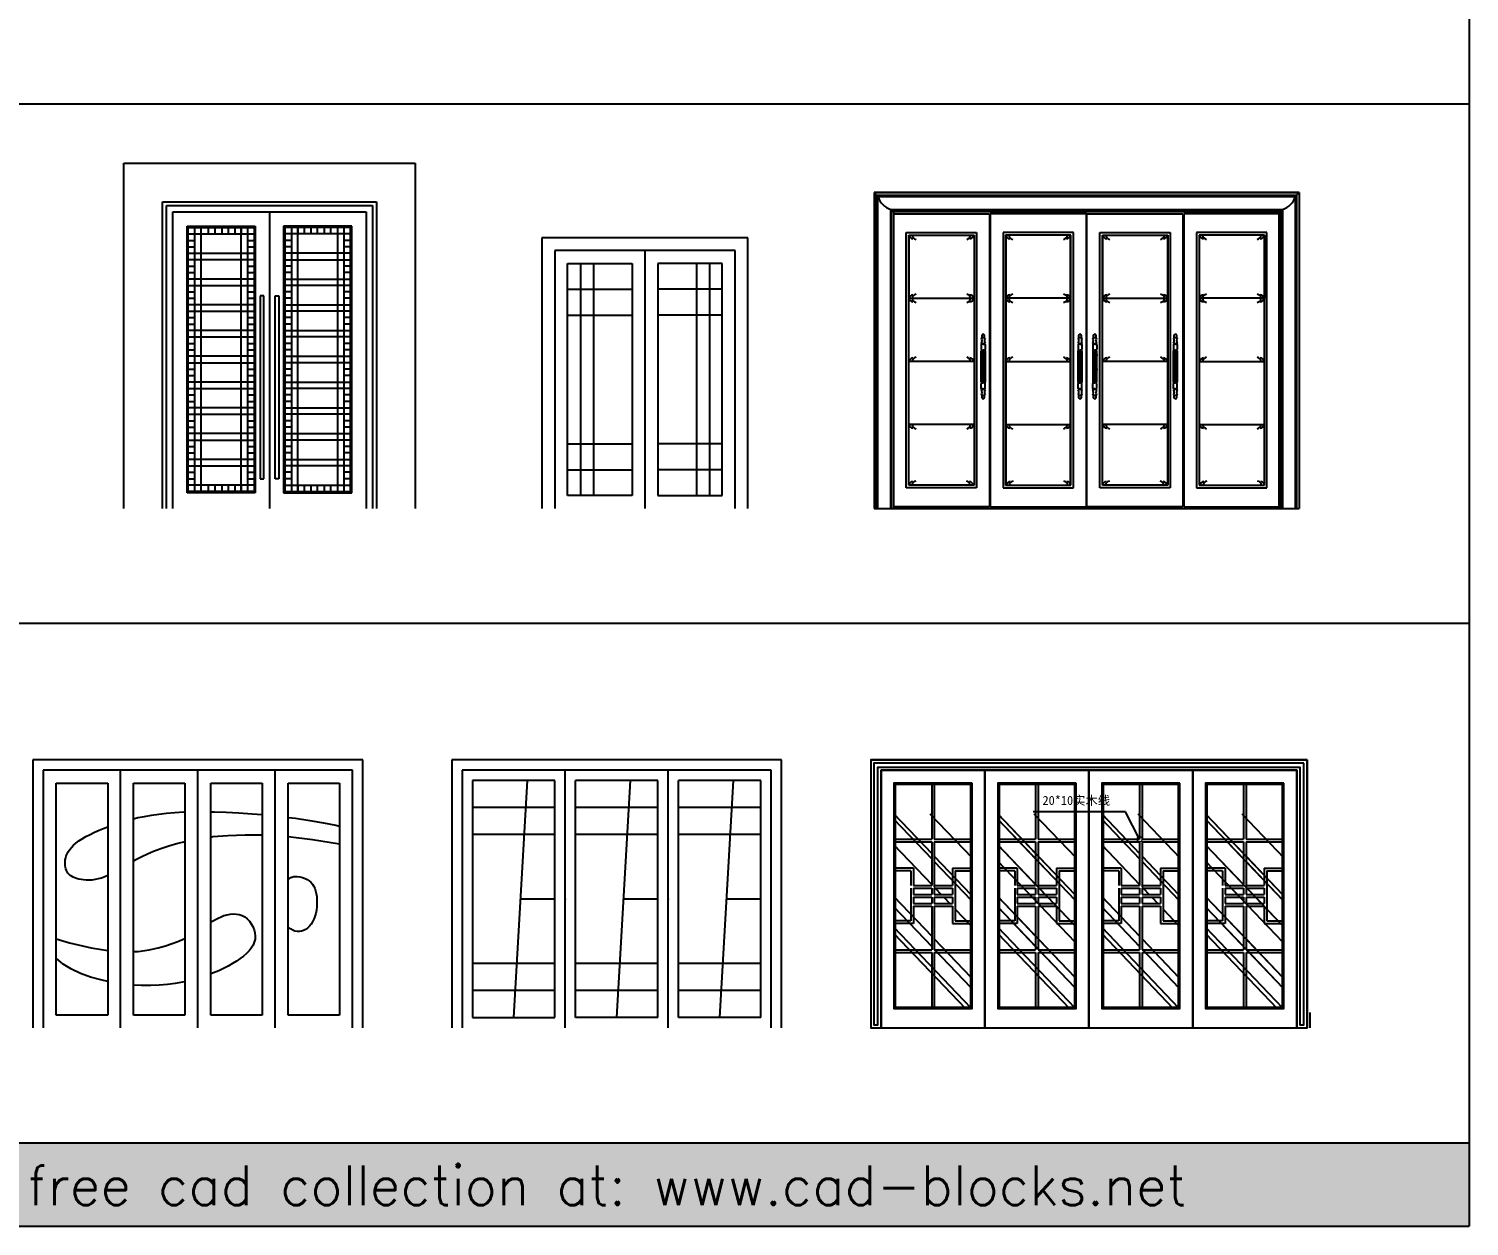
# Model space of a CAD drawing. Header units: millimetres. Extents: x 981 to 33574, y 16402 to 34985.
# Drawn here: x 22392 to 33574, y 16402 to 25693 of the extents above; entities that cross this region are included whole.
import ezdxf

# ---------------------------------------------------------------- set-up
doc = ezdxf.new("R2010")
doc.units = ezdxf.units.MM
doc.layers.add('www.cad-blocks.net', color=7, linetype='Continuous')
doc.styles.add('DIM', font='txt')
doc.styles.get("Standard").update_dxf_attribs({"font": 'arial.ttf'})
doc.dimstyles.new('STANDARD$7', dxfattribs={"dimtxt": 60, "dimasz": 60, "dimexe": 1.25, "dimexo": 0.625, "dimgap": 10, "dimtad": 1, "dimdec": 0, "dimdsep": 46, "dimtxsty": 'DIM', "dimblk1": 'DOTSMALL', "dimblk2": 'DOTSMALL', "dimsah": 1, "dimcen": 2.5, "dimclrd": 6, "dimclre": 6, "dimclrt": 6, "dimadec": 0, "dimazin": 0, "dimtfac": 1, "dimtdec": 0, "dimtmove": 2, "dimatfit": 3, "dimldrblk": 'DOTSMALL', "dimfxl": 0, "dimtzin": 0, "dimarcsym": 0})

# ---------------------------------------------------------------- blocks, each defined once
blk = doc.blocks.new('A$C40637A6E')
for p, q in [((0, 2080), (0, 0)), ((2560, 2080), (0, 2080)), ((2560, 0), (2560, 2080)), ((80, 2000), (80, 0)), ((2480, 2000), (80, 2000)), ((680, 0), (680, 2000)), ((1280, 0), (1280, 2000)), ((1880, 0), (1880, 2000)), ((2480, 0), (2480, 2000)), ((180, 100), (180, 1900)), ((180, 1900), (580, 1900)), ((580, 1900), (580, 100)), ((780, 100), (780, 1900)), ((780, 1900), (1180, 1900)), ((1180, 1900), (1180, 100)), ((1380, 100), (1380, 1900)), ((1380, 1900), (1780, 1900)), ((1780, 1900), (1780, 100)), ((1980, 100), (1980, 1900)), ((1980, 1900), (2380, 1900)), ((2380, 1900), (2380, 100)), ((1380, 1678), (1410, 1678)), ((1410, 1678), (1501, 1675)), ((780, 1623), (815, 1632)), ((815, 1632), (866, 1642)), ((866, 1642), (919, 1652)), ((919, 1652), (976, 1660)), ((976, 1660), (1037, 1667)), ((1037, 1667), (1102, 1672)), ((1102, 1672), (1171, 1676)), ((1171, 1676), (1180, 1676)), ((1501, 1675), (1598, 1670)), ((1598, 1670), (1702, 1662)), ((1702, 1662), (1780, 1656)), ((1980, 1634), (2039, 1627)), ((2039, 1627), (2150, 1611)), ((2150, 1611), (2255, 1593)), ((2255, 1593), (2351, 1574)), ((2351, 1574), (2380, 1567)), ((355, 1451), (381, 1468)), ((381, 1468), (411, 1485)), ((411, 1485), (443, 1502)), ((443, 1502), (477, 1519)), ((477, 1519), (514, 1535)), ((514, 1535), (553, 1550)), ((553, 1550), (580, 1561)), ((1397, 1482), (1380, 1479)), ((1514, 1492), (1397, 1482)), ((1648, 1497), (1514, 1492)), ((1780, 1495), (1648, 1497)), ((2171, 1460), (1980, 1482)), ((2380, 1427), (2171, 1460)), ((259, 1335), (266, 1351)), ((266, 1351), (274, 1367)), ((274, 1367), (285, 1384)), ((285, 1384), (298, 1401)), ((298, 1401), (314, 1418)), ((314, 1418), (333, 1435)), ((333, 1435), (355, 1451)), ((888, 1349), (844, 1327)), ((937, 1370), (888, 1349)), ((992, 1391), (937, 1370)), ((1055, 1411), (992, 1391)), ((1125, 1431), (1055, 1411)), ((1180, 1444), (1125, 1431)), ((249, 1288), (251, 1304)), ((249, 1274), (249, 1288)), ((250, 1260), (249, 1274)), ((252, 1246), (250, 1260)), ((251, 1304), (254, 1319)), ((255, 1234), (252, 1246)), ((254, 1319), (259, 1335)), ((260, 1222), (255, 1234)), ((804, 1306), (780, 1293)), ((844, 1327), (804, 1306)), ((266, 1211), (260, 1222)), ((272, 1201), (266, 1211)), ((280, 1192), (272, 1201)), ((289, 1184), (280, 1192)), ((300, 1177), (289, 1184)), ((311, 1170), (300, 1177)), ((325, 1164), (311, 1170)), ((339, 1160), (325, 1164)), ((355, 1155), (339, 1160)), ((373, 1152), (355, 1155)), ((392, 1149), (373, 1152)), ((413, 1147), (392, 1149)), ((435, 1147), (413, 1147)), ((458, 1148), (435, 1147)), ((482, 1151), (458, 1148)), ((506, 1156), (482, 1151)), ((531, 1163), (506, 1156)), ((557, 1172), (531, 1163)), ((580, 1182), (557, 1172)), ((1980, 1153), (2003, 1168)), ((1980, 1153), (1980, 1153)), ((2003, 1168), (2026, 1175)), ((2026, 1175), (2050, 1176)), ((2050, 1176), (2072, 1173)), ((2072, 1173), (2093, 1167)), ((2093, 1167), (2112, 1160)), ((2112, 1160), (2129, 1152)), ((2129, 1152), (2144, 1142)), ((2144, 1142), (2158, 1130)), ((2158, 1130), (2169, 1117)), ((2169, 1117), (2179, 1102)), ((2179, 1102), (2187, 1084)), ((2187, 1084), (2194, 1065)), ((2194, 1065), (2199, 1043)), ((2199, 1043), (2203, 1019)), ((2203, 1019), (2205, 993)), ((2201, 915), (2196, 889)), ((2204, 941), (2201, 915)), ((2205, 967), (2204, 941)), ((2205, 993), (2205, 967)), ((1380, 819), (1395, 828)), ((1395, 828), (1416, 841)), ((1416, 841), (1438, 853)), ((1438, 853), (1460, 863)), ((1460, 863), (1483, 872)), ((1483, 872), (1507, 879)), ((1507, 879), (1531, 883)), ((1531, 883), (1555, 885)), ((1555, 885), (1579, 884)), ((1579, 884), (1601, 880)), ((1601, 880), (1623, 873)), ((1623, 873), (1644, 862)), ((1644, 862), (1663, 847)), ((1663, 847), (1680, 829)), ((1680, 829), (1695, 809)), ((1695, 809), (1708, 786)), ((1708, 786), (1717, 762)), ((1984, 780), (1980, 784)), ((2146, 789), (2132, 775)), ((2159, 805), (2146, 789)), ((2171, 823), (2159, 805)), ((2181, 843), (2171, 823)), ((2189, 865), (2181, 843)), ((2196, 889), (2189, 865)), ((180, 692), (284, 660)), ((1125, 671), (1162, 686)), ((1162, 686), (1180, 694)), ((1717, 762), (1723, 738)), ((1724, 688), (1718, 665)), ((1723, 738), (1726, 713)), ((1726, 713), (1724, 688)), ((2000, 768), (1984, 780)), ((2017, 759), (2000, 768)), ((2034, 752), (2017, 759)), ((2051, 749), (2034, 752)), ((2068, 749), (2051, 749)), ((2085, 751), (2068, 749)), ((2101, 756), (2085, 751)), ((2117, 765), (2101, 756)), ((2132, 775), (2117, 765)), ((284, 660), (452, 621)), ((452, 621), (580, 601)), ((780, 593), (817, 594)), ((817, 594), (901, 605)), ((901, 605), (971, 621)), ((971, 621), (1030, 638)), ((1030, 638), (1081, 655)), ((1081, 655), (1125, 671)), ((1658, 578), (1634, 558)), ((1678, 598), (1658, 578)), ((1695, 620), (1678, 598)), ((1709, 642), (1695, 620)), ((1718, 665), (1709, 642)), ((235, 496), (181, 542)), ((299, 457), (235, 496)), ((370, 423), (299, 457)), ((1480, 462), (1442, 444)), ((1516, 480), (1480, 462)), ((1549, 499), (1516, 480)), ((1580, 518), (1549, 499)), ((1608, 538), (1580, 518)), ((1634, 558), (1608, 538)), ((447, 395), (370, 423)), ((527, 373), (447, 395)), ((580, 361), (527, 373)), ((1045, 337), (981, 331)), ((1105, 345), (1045, 337)), ((1162, 355), (1105, 345)), ((1180, 359), (1162, 355)), ((1402, 427), (1380, 419)), ((1442, 444), (1402, 427)), ((843, 330), (780, 333)), ((914, 329), (843, 330)), ((981, 331), (914, 329)), ((580, 100), (180, 100)), ((1180, 100), (780, 100)), ((1780, 100), (1380, 100)), ((2380, 100), (1980, 100))]:
    blk.add_line(p, q)
blk = doc.blocks.new('A$C2AE11E3D')
for p, q in [((0, 2100), (0, 0)), ((1600, 2100), (0, 2100)), ((1600, 0), (1600, 2100)), ((1500, 2000), (100, 2000)), ((100, 2000), (100, 0)), ((800, 2000), (800, 0)), ((1500, 0), (1500, 2000)), ((200, 1900), (700, 1900)), ((200, 100), (200, 1900)), ((300, 1900), (300, 100)), ((400, 1900), (400, 100)), ((700, 1900), (700, 100)), ((900, 1900), (900, 100)), ((1400, 1900), (900, 1900)), ((1200, 1900), (1200, 100)), ((1300, 1900), (1300, 100)), ((1400, 100), (1400, 1900)), ((200, 1700), (700, 1700)), ((1400, 1700), (900, 1700)), ((200, 1500), (700, 1500)), ((1400, 1500), (900, 1500)), ((200, 500), (700, 500)), ((1400, 500), (900, 500)), ((200, 300), (700, 300)), ((1400, 300), (900, 300)), ((700, 100), (200, 100)), ((900, 100), (1400, 100))]:
    blk.add_line(p, q)
blk = doc.blocks.new('A$C59675A26')
for p, q in [((2560, 2080), (0, 2080)), ((0, 2080), (0, 0)), ((2560, 0), (2560, 2080)), ((2480, 2000), (80, 2000)), ((80, 2000), (80, 0)), ((800, 1920), (160, 1920)), ((160, 1920), (160, 80)), ((480, 80), (587, 1920)), ((800, 80), (800, 1920)), ((880, 0), (880, 2000)), ((960, 80), (960, 1920)), ((1600, 1920), (960, 1920)), ((1280, 80), (1387, 1920)), ((1600, 80), (1600, 1920)), ((1680, 0), (1680, 2000)), ((1760, 80), (1760, 1920)), ((2400, 1920), (1760, 1920)), ((2080, 80), (2187, 1920)), ((2400, 80), (2400, 1920)), ((2480, 0), (2480, 2000)), ((800, 1710), (160, 1710)), ((1600, 1710), (960, 1710)), ((2400, 1710), (1760, 1710)), ((800, 1500), (160, 1500)), ((1600, 1500), (960, 1500)), ((2400, 1500), (1760, 1500)), ((800, 1000), (533, 1000)), ((1600, 1000), (1333, 1000)), ((2400, 1000), (2133, 1000)), ((800, 500), (160, 500)), ((1600, 500), (960, 500)), ((2400, 500), (1760, 500)), ((800, 290), (160, 290)), ((1600, 290), (960, 290)), ((2400, 290), (1760, 290)), ((160, 80), (800, 80)), ((1600, 80), (960, 80)), ((2400, 80), (1760, 80))]:
    blk.add_line(p, q)
for p in [(880, 1000), (1680, 1000)]:
    blk.add_point(p)
blk = doc.blocks.new('_DOTSMALL')
at = {"color": 0, "linetype": 'ByBlock', "const_width": 0.5}
blk.add_lwpolyline([(-0.0625, 0, 1), (0.0625, 0, 1)], format="xyb", close=True, dxfattribs=at)
blk = doc.blocks.new('A$C6305683F')
for p, q in [((0, 0), (0, 2680)), ((0, 2680), (2260, 2680)), ((2260, 2680), (2260, 0)), ((300, 0), (300, 2380)), ((300, 2380), (1960, 2380)), ((330, 0), (330, 2350)), ((330, 2350), (1930, 2350)), ((1930, 2350), (1930, 0)), ((1960, 2380), (1960, 0)), ((380, 0), (380, 2300)), ((380, 2300), (1880, 2300)), ((1130, 2300), (1130, 0)), ((1880, 2300), (1880, 0)), ((490, 120), (490, 2190)), ((490, 2190), (1020, 2190)), ((500, 130), (500, 2180)), ((500, 2180), (1010, 2180)), ((500, 2130), (1010, 2130)), ((550, 130), (550, 2180)), ((600, 130), (600, 2180)), ((655, 2180), (655, 2130)), ((705, 2180), (705, 2130)), ((760, 2180), (760, 2130)), ((810, 2180), (810, 2130)), ((860, 2180), (860, 2130)), ((910, 130), (910, 2180)), ((910, 2180), (910, 2130)), ((960, 2180), (960, 130)), ((1010, 2180), (1010, 130)), ((1020, 2190), (1020, 120)), ((1770, 2190), (1240, 2190)), ((1240, 2190), (1240, 120)), ((1760, 2180), (1250, 2180)), ((1250, 2180), (1250, 130)), ((1760, 2130), (1250, 2130)), ((1300, 2180), (1300, 130)), ((1350, 130), (1350, 2180)), ((1350, 2180), (1350, 2130)), ((1400, 2180), (1400, 2130)), ((1450, 2180), (1450, 2130)), ((1500, 2180), (1500, 2130)), ((1555, 2180), (1555, 2130)), ((1605, 2180), (1605, 2130)), ((1660, 130), (1660, 2180)), ((1710, 130), (1710, 2180)), ((1760, 130), (1760, 2180)), ((1770, 120), (1770, 2190)), ((500, 2080), (550, 2080)), ((500, 2030), (550, 2030)), ((960, 2080), (1010, 2080)), ((960, 2030), (1010, 2030)), ((1300, 2080), (1250, 2080)), ((1300, 2030), (1250, 2030)), ((1760, 2080), (1710, 2080)), ((1760, 2030), (1710, 2030)), ((500, 1980), (1010, 1980)), ((1010, 1930), (500, 1930)), ((1760, 1980), (1250, 1980)), ((1250, 1930), (1760, 1930)), ((500, 1880), (550, 1880)), ((500, 1830), (550, 1830)), ((960, 1880), (1010, 1880)), ((960, 1830), (1010, 1830)), ((1300, 1880), (1250, 1880)), ((1300, 1830), (1250, 1830)), ((1760, 1880), (1710, 1880)), ((1760, 1830), (1710, 1830)), ((1010, 1780), (500, 1780)), ((500, 1730), (1010, 1730)), ((500, 1680), (550, 1680)), ((960, 1680), (1010, 1680)), ((1250, 1780), (1760, 1780)), ((1760, 1730), (1250, 1730)), ((1300, 1680), (1250, 1680)), ((1760, 1680), (1710, 1680)), ((500, 1630), (550, 1630)), ((1010, 1580), (500, 1580)), ((960, 1630), (1010, 1630)), ((1086, 1650), (1058, 1650)), ((1058, 1650), (1058, 230)), ((1086, 230), (1086, 1650)), ((1174, 1650), (1202, 1650)), ((1174, 230), (1174, 1650)), ((1202, 1650), (1202, 230)), ((1300, 1630), (1250, 1630)), ((1250, 1580), (1760, 1580)), ((1760, 1630), (1710, 1630)), ((500, 1530), (1010, 1530)), ((500, 1480), (550, 1480)), ((960, 1480), (1010, 1480)), ((1760, 1530), (1250, 1530)), ((1300, 1480), (1250, 1480)), ((1760, 1480), (1710, 1480)), ((500, 1430), (550, 1430)), ((1010, 1380), (500, 1380)), ((960, 1430), (1010, 1430)), ((1300, 1430), (1250, 1430)), ((1250, 1380), (1760, 1380)), ((1760, 1430), (1710, 1430)), ((500, 1330), (1010, 1330)), ((500, 1280), (550, 1280)), ((960, 1280), (1010, 1280)), ((1760, 1330), (1250, 1330)), ((1300, 1280), (1250, 1280)), ((1760, 1280), (1710, 1280)), ((500, 1230), (550, 1230)), ((1010, 1180), (500, 1180)), ((500, 1130), (1010, 1130)), ((960, 1230), (1010, 1230)), ((1300, 1230), (1250, 1230)), ((1250, 1180), (1760, 1180)), ((1760, 1130), (1250, 1130)), ((1760, 1230), (1710, 1230)), ((500, 1080), (550, 1080)), ((500, 1030), (550, 1030)), ((960, 1080), (1010, 1080)), ((960, 1030), (1010, 1030)), ((1300, 1080), (1250, 1080)), ((1300, 1030), (1250, 1030)), ((1760, 1080), (1710, 1080)), ((1760, 1030), (1710, 1030)), ((1010, 980), (500, 980)), ((500, 930), (1010, 930)), ((1250, 980), (1760, 980)), ((1760, 930), (1250, 930)), ((500, 880), (550, 880)), ((500, 830), (550, 830)), ((960, 880), (1010, 880)), ((960, 830), (1010, 830)), ((1300, 880), (1250, 880)), ((1300, 830), (1250, 830)), ((1760, 880), (1710, 880)), ((1760, 830), (1710, 830)), ((1010, 780), (500, 780)), ((500, 730), (1010, 730)), ((500, 680), (550, 680)), ((960, 680), (1010, 680)), ((1250, 780), (1760, 780)), ((1760, 730), (1250, 730)), ((1300, 680), (1250, 680)), ((1760, 680), (1710, 680)), ((500, 630), (550, 630)), ((1010, 580), (500, 580)), ((960, 630), (1010, 630)), ((1300, 630), (1250, 630)), ((1250, 580), (1760, 580)), ((1760, 630), (1710, 630)), ((500, 530), (1010, 530)), ((500, 480), (550, 480)), ((960, 480), (1010, 480)), ((1760, 530), (1250, 530)), ((1300, 480), (1250, 480)), ((1760, 480), (1710, 480)), ((500, 430), (550, 430)), ((1010, 380), (500, 380)), ((960, 430), (1010, 430)), ((1300, 430), (1250, 430)), ((1250, 380), (1760, 380)), ((1760, 430), (1710, 430)), ((500, 330), (1010, 330)), ((500, 280), (550, 280)), ((500, 230), (550, 230)), ((960, 280), (1010, 280)), ((960, 230), (1010, 230)), ((1058, 230), (1086, 230)), ((1202, 230), (1174, 230)), ((1760, 330), (1250, 330)), ((1300, 280), (1250, 280)), ((1300, 230), (1250, 230)), ((1760, 280), (1710, 280)), ((1760, 230), (1710, 230)), ((1020, 120), (490, 120)), ((1010, 180), (500, 180)), ((1010, 130), (500, 130)), ((655, 180), (655, 130)), ((705, 180), (705, 130)), ((760, 180), (760, 130)), ((810, 180), (810, 130)), ((860, 180), (860, 130)), ((910, 180), (910, 130)), ((1240, 120), (1770, 120)), ((1250, 180), (1760, 180)), ((1250, 130), (1760, 130)), ((1350, 180), (1350, 130)), ((1400, 180), (1400, 130)), ((1450, 180), (1450, 130)), ((1500, 180), (1500, 130)), ((1555, 180), (1555, 130)), ((1605, 180), (1605, 130))]:
    blk.add_line(p, q)
blk = doc.blocks.new('A$C4D310B5C')
for p, q in [((0, 2450), (3300, 2450)), ((3300, 2450), (0, 2450)), ((0, 2450), (0, 0)), ((30, 2420), (0, 2450)), ((20, 0), (20, 2430)), ((20, 2430), (3280, 2430)), ((30, 0), (30, 2420)), ((30, 2420), (3270, 2420)), ((3270, 2420), (3300, 2450)), ((3270, 2420), (3270, 0)), ((3280, 2430), (3280, 0)), ((3300, 2450), (3300, 0)), ((130, 0), (130, 2320)), ((130, 2320), (3170, 2320)), ((150, 2300), (130, 2320)), ((135, 0), (135, 2315)), ((135, 2315), (3165, 2315)), ((3150, 2300), (150, 2300)), ((150, 2300), (150, 0)), ((154, 2287), (896, 2287)), ((154, 12), (154, 2287)), ((896, 2287), (896, 12)), ((1648, 2287), (902, 2287)), ((902, 2287), (902, 12)), ((1648, 12), (1648, 2287)), ((1652, 2287), (2398, 2287)), ((1652, 12), (1652, 2287)), ((2398, 2287), (2398, 12)), ((3146, 2287), (2404, 2287)), ((2404, 2287), (2404, 12)), ((3146, 12), (3146, 2287)), ((3150, 2300), (3170, 2320)), ((3150, 2300), (3150, 0)), ((3165, 2315), (3165, 0)), ((3170, 2320), (3170, 0)), ((250, 2140), (796, 2140)), ((250, 160), (250, 2140)), ((796, 2140), (796, 160)), ((1548, 2140), (1002, 2140)), ((1002, 2140), (1002, 160)), ((1548, 160), (1548, 2140)), ((1752, 2140), (2298, 2140)), ((1752, 160), (1752, 2140)), ((2298, 2140), (2298, 160)), ((3050, 2140), (2504, 2140)), ((2504, 2140), (2504, 160)), ((3050, 160), (3050, 2140)), ((270, 2120), (776, 2120)), ((270, 180), (270, 2120)), ((270, 2120), (775, 2120)), ((270, 2120), (270, 1630)), ((776, 2120), (776, 180)), ((1526, 2120), (1020, 2120)), ((1020, 2120), (1020, 180)), ((1526, 2120), (1021, 2120)), ((1528, 2120), (1022, 2120)), ((1022, 2120), (1022, 180)), ((1526, 180), (1526, 2120)), ((1526, 2120), (1526, 1630)), ((1528, 180), (1528, 2120)), ((1772, 2120), (2278, 2120)), ((1772, 180), (1772, 2120)), ((1774, 2120), (2280, 2120)), ((1774, 180), (1774, 2120)), ((1774, 2120), (2279, 2120)), ((1774, 2120), (1774, 1630)), ((2278, 2120), (2278, 180)), ((2280, 2120), (2280, 180)), ((3030, 2120), (2524, 2120)), ((2524, 2120), (2524, 180)), ((3030, 2120), (2525, 2120)), ((3030, 180), (3030, 2120)), ((3030, 2120), (3030, 1630)), ((270, 1630), (775, 1630)), ((1526, 1630), (1021, 1630)), ((1774, 1630), (2279, 1630)), ((3030, 1630), (2525, 1630)), ((832, 1271), (832, 1251)), ((832, 1251), (832, 1232)), ((847, 1274), (835, 1274)), ((837, 1279), (837, 1274)), ((847, 1274), (859, 1274)), ((858, 1279), (858, 1274)), ((862, 1271), (862, 1251)), ((862, 1251), (862, 1232)), ((1584, 1271), (1584, 1251)), ((1584, 1251), (1584, 1232)), ((1599, 1274), (1587, 1274)), ((1589, 1279), (1589, 1274)), ((1599, 1274), (1611, 1274)), ((1610, 1279), (1610, 1274)), ((1614, 1271), (1614, 1251)), ((1614, 1251), (1614, 1232)), ((1698, 1271), (1698, 1251)), ((1698, 1251), (1698, 1232)), ((1713, 1274), (1701, 1274)), ((1702, 1279), (1702, 1274)), ((1713, 1274), (1725, 1274)), ((1723, 1279), (1723, 1274)), ((1728, 1271), (1728, 1251)), ((1728, 1251), (1728, 1232)), ((2324, 1271), (2324, 1251)), ((2324, 1251), (2324, 1232)), ((2339, 1274), (2327, 1274)), ((2329, 1279), (2329, 1274)), ((2339, 1274), (2351, 1274)), ((2350, 1279), (2350, 1274)), ((2354, 1271), (2354, 1251)), ((2354, 1251), (2354, 1232)), ((776, 1140), (270, 1140)), ((832, 1101), (832, 1223)), ((832, 1193), (857, 976)), ((835, 1228), (847, 1228)), ((835, 1226), (859, 1226)), ((841, 1226), (862, 1039)), ((859, 1228), (847, 1228)), ((854, 1226), (862, 1150)), ((862, 1223), (862, 1101)), ((1020, 1140), (1526, 1140)), ((1584, 1101), (1584, 1223)), ((1584, 1193), (1609, 976)), ((1587, 1228), (1599, 1228)), ((1587, 1226), (1611, 1226)), ((1593, 1226), (1614, 1039)), ((1611, 1228), (1599, 1228)), ((1606, 1226), (1614, 1150)), ((1614, 1223), (1614, 1101)), ((1706, 1226), (1698, 1150)), ((1719, 1226), (1698, 1039)), ((1698, 1223), (1698, 1101)), ((1701, 1228), (1713, 1228)), ((1725, 1226), (1701, 1226)), ((1728, 1193), (1703, 976)), ((1725, 1228), (1713, 1228)), ((1728, 1101), (1728, 1223)), ((2280, 1140), (1774, 1140)), ((2324, 1101), (2324, 1223)), ((2324, 1193), (2349, 976)), ((2327, 1228), (2339, 1228)), ((2327, 1226), (2351, 1226)), ((2333, 1226), (2354, 1039)), ((2351, 1228), (2339, 1228)), ((2346, 1226), (2354, 1150)), ((2354, 1223), (2354, 1101)), ((2524, 1140), (3030, 1140)), ((832, 979), (832, 1101)), ((832, 1082), (844, 976)), ((862, 1101), (862, 979)), ((1584, 979), (1584, 1101)), ((1584, 1082), (1596, 976)), ((1614, 1101), (1614, 979)), ((1698, 1101), (1698, 979)), ((1728, 1082), (1716, 976)), ((1728, 979), (1728, 1101)), ((2324, 979), (2324, 1101)), ((2324, 1082), (2336, 976)), ((2354, 1101), (2354, 979)), ((832, 951), (832, 970)), ((832, 931), (832, 951)), ((859, 976), (835, 976)), ((835, 974), (847, 974)), ((847, 928), (835, 928)), ((837, 923), (837, 928)), ((859, 974), (847, 974)), ((847, 928), (859, 928)), ((858, 923), (858, 928)), ((862, 951), (862, 970)), ((862, 931), (862, 951)), ((1584, 951), (1584, 970)), ((1584, 931), (1584, 951)), ((1611, 976), (1587, 976)), ((1587, 974), (1599, 974)), ((1599, 928), (1587, 928)), ((1589, 923), (1589, 928)), ((1611, 974), (1599, 974)), ((1599, 928), (1611, 928)), ((1610, 923), (1610, 928)), ((1614, 951), (1614, 970)), ((1614, 931), (1614, 951)), ((1698, 951), (1698, 970)), ((1698, 931), (1698, 951)), ((1701, 976), (1725, 976)), ((1701, 974), (1713, 974)), ((1713, 928), (1701, 928)), ((1702, 923), (1702, 928)), ((1725, 974), (1713, 974)), ((1713, 928), (1725, 928)), ((1723, 923), (1723, 928)), ((1728, 951), (1728, 970)), ((1728, 931), (1728, 951)), ((2324, 951), (2324, 970)), ((2324, 931), (2324, 951)), ((2351, 976), (2327, 976)), ((2327, 974), (2339, 974)), ((2339, 928), (2327, 928)), ((2329, 923), (2329, 928)), ((2351, 974), (2339, 974)), ((2339, 928), (2351, 928)), ((2350, 923), (2350, 928)), ((2354, 951), (2354, 970)), ((2354, 931), (2354, 951)), ((776, 650), (270, 650)), ((1020, 650), (1526, 650)), ((2280, 650), (1774, 650)), ((2524, 650), (3030, 650)), ((796, 160), (250, 160)), ((776, 180), (270, 180)), ((1002, 160), (1548, 160)), ((1020, 180), (1526, 180)), ((1022, 180), (1528, 180)), ((2298, 160), (1752, 160)), ((2278, 180), (1772, 180)), ((2280, 180), (1774, 180)), ((2504, 160), (3050, 160)), ((2524, 180), (3030, 180)), ((0, 0), (3300, 0)), ((896, 12), (154, 12)), ((902, 12), (1648, 12)), ((2398, 12), (1652, 12)), ((2404, 12), (3146, 12))]:
    blk.add_line(p, q)
for centre, radius, start, end in [((173, 2463), 150, 196.805, 253.195), ((3127, 2463), 150, 286.805, 343.195), ((304, 2124), 31.6, 186.6274, 265.6153), ((334, 2127), 40.2, 189.5812, 258.2658), ((711, 2127), 40.2, 281.7342, 350.4188), ((741, 2124), 31.6, 274.3847, 353.3726), ((1055, 2124), 31.6, 186.6274, 265.6153), ((1085, 2127), 40.2, 189.5812, 258.2658), ((1462, 2127), 40.2, 281.7342, 350.4188), ((1492, 2124), 31.6, 274.3847, 353.3726), ((1808, 2124), 31.6, 186.6274, 265.6153), ((1838, 2127), 40.2, 189.5812, 258.2658), ((2215, 2127), 40.2, 281.7342, 350.4188), ((2245, 2124), 31.6, 274.3847, 353.3726), ((2559, 2124), 31.6, 186.6274, 265.6153), ((2589, 2127), 40.2, 189.5812, 258.2658), ((2966, 2127), 40.2, 281.7342, 350.4188), ((2996, 2124), 31.6, 274.3847, 353.3726), ((304, 1626), 31.6, 94.3847, 173.3726), ((304, 1634), 31.6, 186.6274, 265.6153), ((334, 1623), 40.2, 101.7342, 170.4188), ((334, 1637), 40.2, 189.5812, 258.2658), ((711, 1623), 40.2, 9.5812, 78.2658), ((711, 1637), 40.2, 281.7342, 350.4188), ((741, 1626), 31.6, 6.6274, 85.6153), ((741, 1634), 31.6, 274.3847, 353.3726), ((1055, 1626), 31.6, 94.3847, 173.3726), ((1055, 1634), 31.6, 186.6274, 265.6153), ((1085, 1623), 40.2, 101.7342, 170.4188), ((1085, 1637), 40.2, 189.5812, 258.2658), ((1462, 1623), 40.2, 9.5812, 78.2658), ((1462, 1637), 40.2, 281.7342, 350.4188), ((1492, 1626), 31.6, 6.6274, 85.6153), ((1492, 1634), 31.6, 274.3847, 353.3726), ((1808, 1626), 31.6, 94.3847, 173.3726), ((1808, 1634), 31.6, 186.6274, 265.6153), ((1838, 1623), 40.2, 101.7342, 170.4188), ((1838, 1637), 40.2, 189.5812, 258.2658), ((2215, 1623), 40.2, 9.5812, 78.2658), ((2215, 1637), 40.2, 281.7342, 350.4188), ((2245, 1626), 31.6, 6.6274, 85.6153), ((2245, 1634), 31.6, 274.3847, 353.3726), ((2559, 1626), 31.6, 94.3847, 173.3726), ((2559, 1634), 31.6, 186.6274, 265.6153), ((2589, 1623), 40.2, 101.7342, 170.4188), ((2589, 1637), 40.2, 189.5812, 258.2658), ((2966, 1623), 40.2, 9.5812, 78.2658), ((2966, 1637), 40.2, 281.7342, 350.4188), ((2996, 1626), 31.6, 6.6274, 85.6153), ((2996, 1634), 31.6, 274.3847, 353.3726), ((858, 1334), 22.9, 119.3811, 215.8903), ((836, 1334), 22.9, 324.1097, 60.6189), ((1610, 1334), 22.9, 119.3811, 215.8903), ((1588, 1334), 22.9, 324.1097, 60.6189), ((1724, 1334), 22.9, 119.3811, 215.8903), ((1702, 1334), 22.9, 324.1097, 60.6189), ((2350, 1334), 22.9, 119.3811, 215.8903), ((2328, 1334), 22.9, 324.1097, 60.6189), ((835, 1271), 3.46, 91.4589, 178.5411), ((835, 1232), 3.38, 180, 270), ((836, 1319), 4.26, 30.7904, 149.2096), ((795, 1301), 43, 333.5177, 27.8539), ((837, 1283), 3.93, 208.6829, 331.3171), ((844, 1319), 4.27, 31.0223, 148.9777), ((844, 1284), 4.27, 211.0223, 328.9777), ((851, 1319), 4.27, 31.0223, 148.9777), ((851, 1284), 4.27, 211.0223, 328.9777), ((858, 1283), 3.93, 208.6829, 331.3171), ((858, 1319), 4.26, 30.7904, 149.2096), ((900, 1301), 43, 152.1461, 206.4823), ((859, 1271), 3.46, 1.4589, 88.5411), ((859, 1232), 3.38, 270, 0), ((1587, 1271), 3.46, 91.4589, 178.5411), ((1587, 1232), 3.38, 180, 270), ((1588, 1319), 4.26, 30.7904, 149.2096), ((1547, 1301), 43, 333.5177, 27.8539), ((1589, 1283), 3.93, 208.6829, 331.3171), ((1596, 1319), 4.27, 31.0223, 148.9777), ((1596, 1284), 4.27, 211.0223, 328.9777), ((1603, 1319), 4.27, 31.0223, 148.9777), ((1603, 1284), 4.27, 211.0223, 328.9777), ((1610, 1283), 3.93, 208.6829, 331.3171), ((1610, 1319), 4.26, 30.7904, 149.2096), ((1652, 1301), 43, 152.1461, 206.4823), ((1611, 1271), 3.46, 1.4589, 88.5411), ((1611, 1232), 3.38, 270, 0), ((1702, 1319), 4.26, 30.7904, 149.2096), ((1660, 1301), 43, 333.5177, 27.8539), ((1701, 1271), 3.46, 91.4589, 178.5411), ((1701, 1232), 3.38, 180, 270), ((1702, 1283), 3.93, 208.6829, 331.3171), ((1709, 1319), 4.27, 31.0223, 148.9777), ((1709, 1284), 4.27, 211.0223, 328.9777), ((1716, 1319), 4.27, 31.0223, 148.9777), ((1716, 1284), 4.27, 211.0223, 328.9777), ((1724, 1319), 4.26, 30.7904, 149.2096), ((1723, 1283), 3.93, 208.6829, 331.3171), ((1765, 1301), 43, 152.1461, 206.4823), ((1725, 1271), 3.46, 1.4589, 88.5411), ((1725, 1232), 3.38, 270, 0), ((2327, 1271), 3.46, 91.4589, 178.5411), ((2327, 1232), 3.38, 180, 270), ((2328, 1319), 4.26, 30.7904, 149.2096), ((2287, 1301), 43, 333.5177, 27.8539), ((2329, 1283), 3.93, 208.6829, 331.3171), ((2336, 1319), 4.27, 31.0223, 148.9777), ((2336, 1284), 4.27, 211.0223, 328.9777), ((2343, 1319), 4.27, 31.0223, 148.9777), ((2343, 1284), 4.27, 211.0223, 328.9777), ((2350, 1283), 3.93, 208.6829, 331.3171), ((2350, 1319), 4.26, 30.7904, 149.2096), ((2392, 1301), 43, 152.1461, 206.4823), ((2351, 1271), 3.46, 1.4589, 88.5411), ((2351, 1232), 3.38, 270, 0), ((304, 1136), 31.6, 94.3847, 173.3726), ((334, 1133), 40.2, 101.7342, 170.4188), ((711, 1133), 40.2, 9.5812, 78.2658), ((741, 1136), 31.6, 6.6274, 85.6153), ((835, 1223), 3.38, 90, 180), ((859, 1223), 3.38, 0, 90), ((1055, 1136), 31.6, 94.3847, 173.3726), ((1085, 1133), 40.2, 101.7342, 170.4188), ((1462, 1133), 40.2, 9.5812, 78.2658), ((1492, 1136), 31.6, 6.6274, 85.6153), ((1587, 1223), 3.38, 90, 180), ((1611, 1223), 3.38, 0, 90), ((1701, 1223), 3.38, 90, 180), ((1725, 1223), 3.38, 0, 90), ((1808, 1136), 31.6, 94.3847, 173.3726), ((1838, 1133), 40.2, 101.7342, 170.4188), ((2215, 1133), 40.2, 9.5812, 78.2658), ((2245, 1136), 31.6, 6.6274, 85.6153), ((2327, 1223), 3.38, 90, 180), ((2351, 1223), 3.38, 0, 90), ((2559, 1136), 31.6, 94.3847, 173.3726), ((2589, 1133), 40.2, 101.7342, 170.4188), ((2966, 1133), 40.2, 9.5812, 78.2658), ((2996, 1136), 31.6, 6.6274, 85.6153), ((835, 979), 3.38, 180, 270), ((835, 970), 3.38, 90, 180), ((835, 931), 3.46, 181.4589, 268.5411), ((837, 919), 3.93, 28.6829, 151.3171), ((795, 901), 43, 332.1461, 26.4823), ((844, 918), 4.27, 31.0223, 148.9777), ((851, 918), 4.27, 31.0223, 148.9777), ((858, 919), 3.93, 28.6829, 151.3171), ((900, 901), 43, 153.5177, 207.8539), ((859, 979), 3.38, 270, 0), ((859, 970), 3.38, 0, 90), ((859, 931), 3.46, 271.4589, 358.5411), ((1587, 979), 3.38, 180, 270), ((1587, 970), 3.38, 90, 180), ((1587, 931), 3.46, 181.4589, 268.5411), ((1589, 919), 3.93, 28.6829, 151.3171), ((1547, 901), 43, 332.1461, 26.4823), ((1596, 918), 4.27, 31.0223, 148.9777), ((1603, 918), 4.27, 31.0223, 148.9777), ((1610, 919), 3.93, 28.6829, 151.3171), ((1652, 901), 43, 153.5177, 207.8539), ((1611, 979), 3.38, 270, 0), ((1611, 970), 3.38, 0, 90), ((1611, 931), 3.46, 271.4589, 358.5411), ((1701, 979), 3.38, 180, 270), ((1701, 970), 3.38, 90, 180), ((1701, 931), 3.46, 181.4589, 268.5411), ((1660, 901), 43, 332.1461, 26.4823), ((1702, 919), 3.93, 28.6829, 151.3171), ((1709, 918), 4.27, 31.0223, 148.9777), ((1716, 918), 4.27, 31.0223, 148.9777), ((1723, 919), 3.93, 28.6829, 151.3171), ((1765, 901), 43, 153.5177, 207.8539), ((1725, 979), 3.38, 270, 0), ((1725, 970), 3.38, 0, 90), ((1725, 931), 3.46, 271.4589, 358.5411), ((2327, 979), 3.38, 180, 270), ((2327, 970), 3.38, 90, 180), ((2327, 931), 3.46, 181.4589, 268.5411), ((2329, 919), 3.93, 28.6829, 151.3171), ((2287, 901), 43, 332.1461, 26.4823), ((2336, 918), 4.27, 31.0223, 148.9777), ((2343, 918), 4.27, 31.0223, 148.9777), ((2350, 919), 3.93, 28.6829, 151.3171), ((2392, 901), 43, 153.5177, 207.8539), ((2351, 979), 3.38, 270, 0), ((2351, 970), 3.38, 0, 90), ((2351, 931), 3.46, 271.4589, 358.5411), ((836, 883), 4.26, 210.7904, 329.2096), ((858, 868), 22.9, 144.1097, 240.6189), ((844, 883), 4.27, 211.0223, 328.9777), ((836, 868), 22.9, 299.3811, 35.8903), ((851, 883), 4.27, 211.0223, 328.9777), ((858, 883), 4.26, 210.7904, 329.2096), ((1588, 883), 4.26, 210.7904, 329.2096), ((1610, 868), 22.9, 144.1097, 240.6189), ((1596, 883), 4.27, 211.0223, 328.9777), ((1588, 868), 22.9, 299.3811, 35.8903), ((1603, 883), 4.27, 211.0223, 328.9777), ((1610, 883), 4.26, 210.7904, 329.2096), ((1702, 883), 4.26, 210.7904, 329.2096), ((1724, 868), 22.9, 144.1097, 240.6189), ((1709, 883), 4.27, 211.0223, 328.9777), ((1702, 868), 22.9, 299.3811, 35.8903), ((1716, 883), 4.27, 211.0223, 328.9777), ((1724, 883), 4.26, 210.7904, 329.2096), ((2328, 883), 4.26, 210.7904, 329.2096), ((2350, 868), 22.9, 144.1097, 240.6189), ((2336, 883), 4.27, 211.0223, 328.9777), ((2328, 868), 22.9, 299.3811, 35.8903), ((2343, 883), 4.27, 211.0223, 328.9777), ((2350, 883), 4.26, 210.7904, 329.2096), ((304, 654), 31.6, 186.6274, 265.6153), ((334, 657), 40.2, 189.5812, 258.2658), ((711, 657), 40.2, 281.7342, 350.4188), ((741, 654), 31.6, 274.3847, 353.3726), ((1055, 654), 31.6, 186.6274, 265.6153), ((1085, 657), 40.2, 189.5812, 258.2658), ((1462, 657), 40.2, 281.7342, 350.4188), ((1492, 654), 31.6, 274.3847, 353.3726), ((1808, 654), 31.6, 186.6274, 265.6153), ((1838, 657), 40.2, 189.5812, 258.2658), ((2215, 657), 40.2, 281.7342, 350.4188), ((2245, 654), 31.6, 274.3847, 353.3726), ((2559, 654), 31.6, 186.6274, 265.6153), ((2589, 657), 40.2, 189.5812, 258.2658), ((2966, 657), 40.2, 281.7342, 350.4188), ((2996, 654), 31.6, 274.3847, 353.3726), ((301, 176), 31.6, 94.3847, 173.3726), ((331, 173), 40.2, 101.7342, 170.4188), ((708, 173), 40.2, 9.5812, 78.2658), ((738, 176), 31.6, 6.6274, 85.6153), ((1058, 176), 31.6, 94.3847, 173.3726), ((1088, 173), 40.2, 101.7342, 170.4188), ((1465, 173), 40.2, 9.5812, 78.2658), ((1495, 176), 31.6, 6.6274, 85.6153), ((1805, 176), 31.6, 94.3847, 173.3726), ((1835, 173), 40.2, 101.7342, 170.4188), ((2212, 173), 40.2, 9.5812, 78.2658), ((2242, 176), 31.6, 6.6274, 85.6153), ((2562, 176), 31.6, 94.3847, 173.3726), ((2592, 173), 40.2, 101.7342, 170.4188), ((2969, 173), 40.2, 9.5812, 78.2658), ((2999, 176), 31.6, 6.6274, 85.6153)]:
    blk.add_arc(centre, radius, start, end)
blk = doc.blocks.new('FORMAT')
at = {"true_color": 0x546d8e}
h = blk.add_hatch(color=155, dxfattribs=at)
h.set_gradient(color1=(68, 68, 68), color2=(84, 109, 142), tint=1)
h.paths.add_polyline_path([(4710, 17048), (4710, 16402), (33574, 16402), (33574, 17048)])
at = {"color": 155, "true_color": 0x546d8e}
for p, q in [((33574, 34985), (33574, 16402)), ((33574, 34136), (33574, 17048)), ((4710, 25112), (33574, 25112)), ((4710, 21080), (33574, 21080)), ((4710, 17048), (33574, 17048)), ((4710, 16402), (33574, 16402))]:
    blk.add_line(p, q, dxfattribs=at)
at = {"layer": 'www.cad-blocks.net', "insert": (19011, 16872), "char_height": 307.12, "attachment_point": 1}
blk.add_mtext_dynamic_manual_height_columns('{\\Fsimplex|c0;\\C255;\\c16777215;download more free cad collection at: www.cad-blocks.net}', width=45138.16, gutter_width=12.5, heights=[0], dxfattribs=at)
blk = doc.blocks.new('A$C50363EC5')
for p, q in [((0, 2080), (0, 0)), ((0, 2080), (3387, 2080)), ((3387, 2080), (3387, 0)), ((80, 2000), (80, 0)), ((80, 2000), (3307, 2000)), ((887, 0), (887, 2000)), ((1694, 2000), (1694, 0)), ((2500, 0), (2500, 2000)), ((3307, 2000), (3307, 0)), ((473, 1890), (473, 1465)), ((493, 1890), (493, 1465)), ((1280, 1890), (1280, 1465)), ((1300, 1890), (1300, 1465)), ((2087, 1890), (2087, 1465)), ((2107, 1890), (2107, 1465)), ((2894, 1890), (2894, 1465)), ((2914, 1890), (2914, 1465)), ((180, 1661), (473, 1353)), ((180, 1621), (473, 1313)), ((460, 1661), (787, 1319)), ((987, 1661), (1584, 1035)), ((987, 1661), (1280, 1353)), ((987, 1621), (1584, 995)), ((987, 1621), (1280, 1313)), ((1267, 1661), (1594, 1319)), ((1267, 1661), (1594, 1319)), ((1794, 1661), (2087, 1353)), ((1794, 1621), (2087, 1313)), ((2074, 1661), (2400, 1319)), ((2600, 1661), (2894, 1353)), ((2600, 1661), (3197, 1035)), ((2600, 1621), (2894, 1313)), ((2600, 1621), (3197, 995)), ((2881, 1661), (3207, 1319)), ((2881, 1661), (3207, 1319)), ((180, 1465), (473, 1465)), ((493, 1465), (777, 1465)), ((987, 1465), (1280, 1465)), ((1300, 1465), (1584, 1465)), ((1794, 1465), (2087, 1465)), ((2107, 1465), (2390, 1465)), ((2600, 1465), (2894, 1465)), ((2914, 1465), (3197, 1465)), ((180, 1445), (473, 1445)), ((180, 1421), (473, 1113)), ((473, 1445), (473, 1105)), ((493, 1445), (777, 1445)), ((493, 1445), (493, 1092)), ((987, 1445), (1280, 1445)), ((987, 1421), (1280, 1113)), ((987, 1421), (1584, 795)), ((1280, 1445), (1280, 1105)), ((1300, 1445), (1584, 1445)), ((1300, 1445), (1300, 1092)), ((1794, 1445), (2087, 1445)), ((1794, 1421), (2087, 1113)), ((2087, 1445), (2087, 1105)), ((2107, 1445), (2390, 1445)), ((2107, 1445), (2107, 1092)), ((2600, 1445), (2894, 1445)), ((2600, 1421), (2894, 1113)), ((2600, 1421), (3197, 795)), ((2894, 1445), (2894, 1105)), ((2914, 1445), (2914, 1092)), ((2914, 1445), (3197, 1445)), ((332, 1240), (190, 1240)), ((332, 1240), (332, 1105)), ((493, 1332), (777, 1035)), ((493, 1292), (777, 995)), ((635, 1240), (777, 1240)), ((635, 1240), (635, 1105)), ((987, 1293), (1584, 667)), ((1138, 1240), (997, 1240)), ((1138, 1240), (1138, 1105)), ((1300, 1332), (1584, 1035)), ((1300, 1292), (1584, 995)), ((1442, 1240), (1584, 1240)), ((1442, 1240), (1442, 1105)), ((1945, 1240), (1804, 1240)), ((1945, 1240), (1945, 1105)), ((2107, 1332), (2390, 1035)), ((2107, 1292), (2390, 995)), ((2249, 1240), (2390, 1240)), ((2249, 1240), (2249, 1105)), ((2600, 1293), (3197, 667)), ((2752, 1240), (2610, 1240)), ((2752, 1240), (2752, 1105)), ((2914, 1332), (3197, 1035)), ((2914, 1292), (3197, 995)), ((3055, 1240), (3055, 1105)), ((3055, 1240), (3197, 1240)), ((312, 1220), (190, 1220)), ((312, 1220), (312, 1105)), ((655, 1220), (777, 1220)), ((655, 1220), (655, 830)), ((1118, 1220), (997, 1220)), ((1118, 1220), (1118, 1105)), ((1462, 1220), (1584, 1220)), ((1462, 1220), (1462, 830)), ((1925, 1220), (1804, 1220)), ((1925, 1220), (1925, 1105)), ((2269, 1220), (2390, 1220)), ((2269, 1220), (2269, 830)), ((2732, 1220), (2610, 1220)), ((2732, 1220), (2732, 1105)), ((3075, 1220), (3197, 1220)), ((3075, 1220), (3075, 830)), ((180, 1021), (473, 713)), ((312, 1085), (312, 830)), ((332, 1105), (473, 1105)), ((332, 1085), (332, 1035)), ((332, 1085), (473, 1085)), ((332, 1035), (473, 1035)), ((332, 1015), (332, 965)), ((332, 1015), (473, 1015)), ((473, 1085), (473, 1035)), ((473, 1015), (473, 965)), ((493, 1105), (635, 1105)), ((493, 1085), (635, 1085)), ((493, 1085), (493, 1035)), ((493, 1035), (635, 1035)), ((493, 1015), (635, 1015)), ((493, 1015), (493, 965)), ((500, 1085), (548, 1035)), ((567, 1015), (615, 965)), ((635, 1085), (635, 1035)), ((635, 1015), (635, 965)), ((987, 1021), (1584, 395)), ((987, 1021), (1280, 713)), ((1118, 1085), (1118, 830)), ((1138, 1105), (1280, 1105)), ((1138, 1085), (1280, 1085)), ((1138, 1085), (1138, 1035)), ((1138, 1035), (1280, 1035)), ((1138, 1015), (1280, 1015)), ((1138, 1015), (1138, 965)), ((1280, 1085), (1280, 1035)), ((1280, 1015), (1280, 965)), ((1300, 1105), (1442, 1105)), ((1300, 1085), (1300, 1035)), ((1300, 1085), (1442, 1085)), ((1300, 1035), (1442, 1035)), ((1300, 1015), (1300, 965)), ((1300, 1015), (1442, 1015)), ((1307, 1085), (1355, 1035)), ((1374, 1015), (1421, 965)), ((1442, 1085), (1442, 1035)), ((1442, 1015), (1442, 965)), ((1794, 1021), (2087, 713)), ((1925, 1085), (1925, 830)), ((1945, 1105), (2087, 1105)), ((1945, 1085), (2087, 1085)), ((1945, 1085), (1945, 1035)), ((1945, 1035), (2087, 1035)), ((1945, 1015), (2087, 1015)), ((1945, 1015), (1945, 965)), ((2087, 1085), (2087, 1035)), ((2087, 1015), (2087, 965)), ((2107, 1105), (2249, 1105)), ((2107, 1085), (2107, 1035)), ((2107, 1085), (2249, 1085)), ((2107, 1035), (2249, 1035)), ((2107, 1015), (2107, 965)), ((2107, 1015), (2249, 1015)), ((2114, 1085), (2162, 1035)), ((2181, 1015), (2228, 965)), ((2249, 1085), (2249, 1035)), ((2249, 1015), (2249, 965)), ((2600, 1021), (3197, 395)), ((2600, 1021), (2894, 713)), ((2732, 1085), (2732, 830)), ((2752, 1105), (2894, 1105)), ((2752, 1085), (2894, 1085)), ((2752, 1085), (2752, 1035)), ((2752, 1035), (2894, 1035)), ((2752, 1015), (2894, 1015)), ((2752, 1015), (2752, 965)), ((2894, 1085), (2894, 1035)), ((2894, 1015), (2894, 965)), ((2914, 1105), (3055, 1105)), ((2914, 1085), (3055, 1085)), ((2914, 1085), (2914, 1035)), ((2914, 1035), (3055, 1035)), ((2914, 1015), (3055, 1015)), ((2914, 1015), (2914, 965)), ((2921, 1085), (2968, 1035)), ((2987, 1015), (3035, 965)), ((3055, 1085), (3055, 1035)), ((3055, 1015), (3055, 965)), ((180, 941), (473, 633)), ((332, 965), (473, 965)), ((332, 945), (473, 945)), ((332, 945), (332, 810)), ((473, 945), (473, 605)), ((493, 965), (635, 965)), ((493, 945), (635, 945)), ((493, 945), (493, 605)), ((634, 945), (635, 944)), ((635, 945), (635, 810)), ((655, 923), (777, 795)), ((987, 941), (1584, 315)), ((987, 941), (1280, 633)), ((1138, 965), (1280, 965)), ((1138, 945), (1280, 945)), ((1138, 945), (1138, 810)), ((1280, 945), (1280, 605)), ((1300, 965), (1442, 965)), ((1300, 945), (1442, 945)), ((1300, 945), (1300, 605)), ((1441, 945), (1442, 944)), ((1442, 945), (1442, 810)), ((1462, 923), (1584, 795)), ((1794, 941), (2087, 633)), ((1945, 965), (2087, 965)), ((1945, 945), (2087, 945)), ((1945, 945), (1945, 810)), ((2087, 945), (2087, 605)), ((2107, 965), (2249, 965)), ((2107, 945), (2249, 945)), ((2107, 945), (2107, 605)), ((2247, 945), (2249, 944)), ((2249, 945), (2249, 810)), ((2269, 923), (2390, 795)), ((2600, 941), (3197, 315)), ((2600, 941), (2894, 633)), ((2752, 965), (2894, 965)), ((2752, 945), (2894, 945)), ((2752, 945), (2752, 810)), ((2894, 945), (2894, 605)), ((2914, 965), (3055, 965)), ((2914, 945), (3055, 945)), ((2914, 945), (2914, 605)), ((3054, 945), (3055, 944)), ((3055, 945), (3055, 810)), ((3075, 923), (3197, 795)), ((312, 830), (190, 830)), ((332, 810), (190, 810)), ((635, 810), (777, 810)), ((655, 830), (777, 830)), ((1118, 830), (997, 830)), ((1138, 810), (997, 810)), ((1442, 810), (1584, 810)), ((1462, 830), (1584, 830)), ((1925, 830), (1804, 830)), ((1945, 810), (1804, 810)), ((2249, 810), (2390, 810)), ((2269, 830), (2390, 830)), ((2732, 830), (2610, 830)), ((2752, 810), (2610, 810)), ((3055, 810), (3197, 810)), ((3075, 830), (3197, 830)), ((180, 781), (777, 155)), ((180, 733), (736, 150)), ((493, 692), (777, 395)), ((987, 781), (1584, 155)), ((987, 781), (1584, 155)), ((987, 733), (1542, 150)), ((987, 733), (1542, 150)), ((1300, 692), (1584, 395)), ((1794, 781), (2390, 155)), ((1794, 733), (2349, 150)), ((2107, 692), (2390, 395)), ((2600, 781), (3197, 155)), ((2600, 781), (3197, 155)), ((2600, 733), (3156, 150)), ((2600, 733), (3156, 150)), ((2914, 692), (3197, 395)), ((180, 605), (473, 605)), ((180, 585), (473, 585)), ((473, 585), (473, 150)), ((493, 612), (777, 315)), ((493, 605), (777, 605)), ((493, 585), (493, 150)), ((493, 585), (777, 585)), ((987, 605), (1280, 605)), ((987, 585), (1280, 585)), ((1280, 585), (1280, 150)), ((1300, 612), (1584, 315)), ((1300, 605), (1584, 605)), ((1300, 585), (1300, 150)), ((1300, 585), (1584, 585)), ((1794, 605), (2087, 605)), ((1794, 585), (2087, 585)), ((2087, 585), (2087, 150)), ((2107, 612), (2390, 315)), ((2107, 605), (2390, 605)), ((2107, 585), (2107, 150)), ((2107, 585), (2390, 585)), ((2600, 605), (2894, 605)), ((2600, 585), (2894, 585)), ((2894, 585), (2894, 150)), ((2914, 612), (3197, 315)), ((2914, 605), (3197, 605)), ((2914, 585), (2914, 150)), ((2914, 585), (3197, 585)), ((3410, 120), (3410, 0))]:
    blk.add_line(p, q)
for points in [[(3387, 2080), (0, 2080), (0, 0), (80, 0), (80, 2000), (887, 2000), (1694, 2000), (2500, 2000), (3307, 2000), (3307, 0), (3387, 0)], [(3362, 2055), (25, 2055), (25, 25), (55, 25), (55, 2025), (3332, 2025), (3332, 25), (3362, 25)], [(887, 2000), (80, 2000), (80, 0), (887, 0)], [(1694, 2000), (887, 2000), (887, 0), (1694, 0)], [(2500, 2000), (1694, 2000), (1694, 0), (2500, 0)], [(3307, 2000), (2500, 2000), (2500, 0), (3307, 0)], [(787, 1900), (180, 1900), (180, 150), (787, 150)], [(777, 1890), (190, 1890), (190, 160), (777, 160)], [(1594, 1900), (987, 1900), (987, 150), (1594, 150)], [(1594, 1900), (987, 1900), (987, 150), (1594, 150)], [(1584, 1890), (997, 1890), (997, 160), (1584, 160)], [(1584, 1890), (997, 1890), (997, 160), (1584, 160)], [(2400, 1900), (1794, 1900), (1794, 150), (2400, 150)], [(2390, 1890), (1804, 1890), (1804, 160), (2390, 160)], [(3207, 1900), (2600, 1900), (2600, 150), (3207, 150)], [(3207, 1900), (2600, 1900), (2600, 150), (3207, 150)], [(3197, 1890), (2610, 1890), (2610, 160), (3197, 160)], [(3197, 1890), (2610, 1890), (2610, 160), (3197, 160)]]:
    blk.add_lwpolyline(points, close=True)
at = {"insert": (1858, 1762), "char_height": 70, "attachment_point": 6, "style": 'DIM'}
blk.add_mtext('\\A1;20*10\\f宋体|b0|i0|c134|p2;实木线', dxfattribs=at)
at = {"annotation_type": 0, "has_hookline": 1, "hookline_direction": 1, "text_width": 597}
blk.add_leader([(2087, 1465), (1978, 1676), (1898, 1676)], dimstyle='STANDARD$7', override={"dimscale": 1, "dimtxt": 70, "dimasz": 80, "dimexe": 50, "dimexo": 50, "dimgap": 40, "dimtad": 2, "dimclrd": 253, "dimclre": 253}, dxfattribs=at)

msp = doc.modelspace()

# ---------------------------------------------------------------- block references
for name, p in [('A$C6305683F', (23130, 21972)), ('A$C4D310B5C', (28954, 21972)), ('A$C2AE11E3D', (26375, 21972)), ('A$C40637A6E', (22424, 17940)), ('A$C59675A26', (25676, 17940)), ('A$C50363EC5', (28928, 17940))]:
    msp.add_blockref(name, p)
at = {"layer": 'www.cad-blocks.net'}
msp.add_blockref('FORMAT', (0, 0), dxfattribs=at)

doc.saveas('drawing.dxf')
